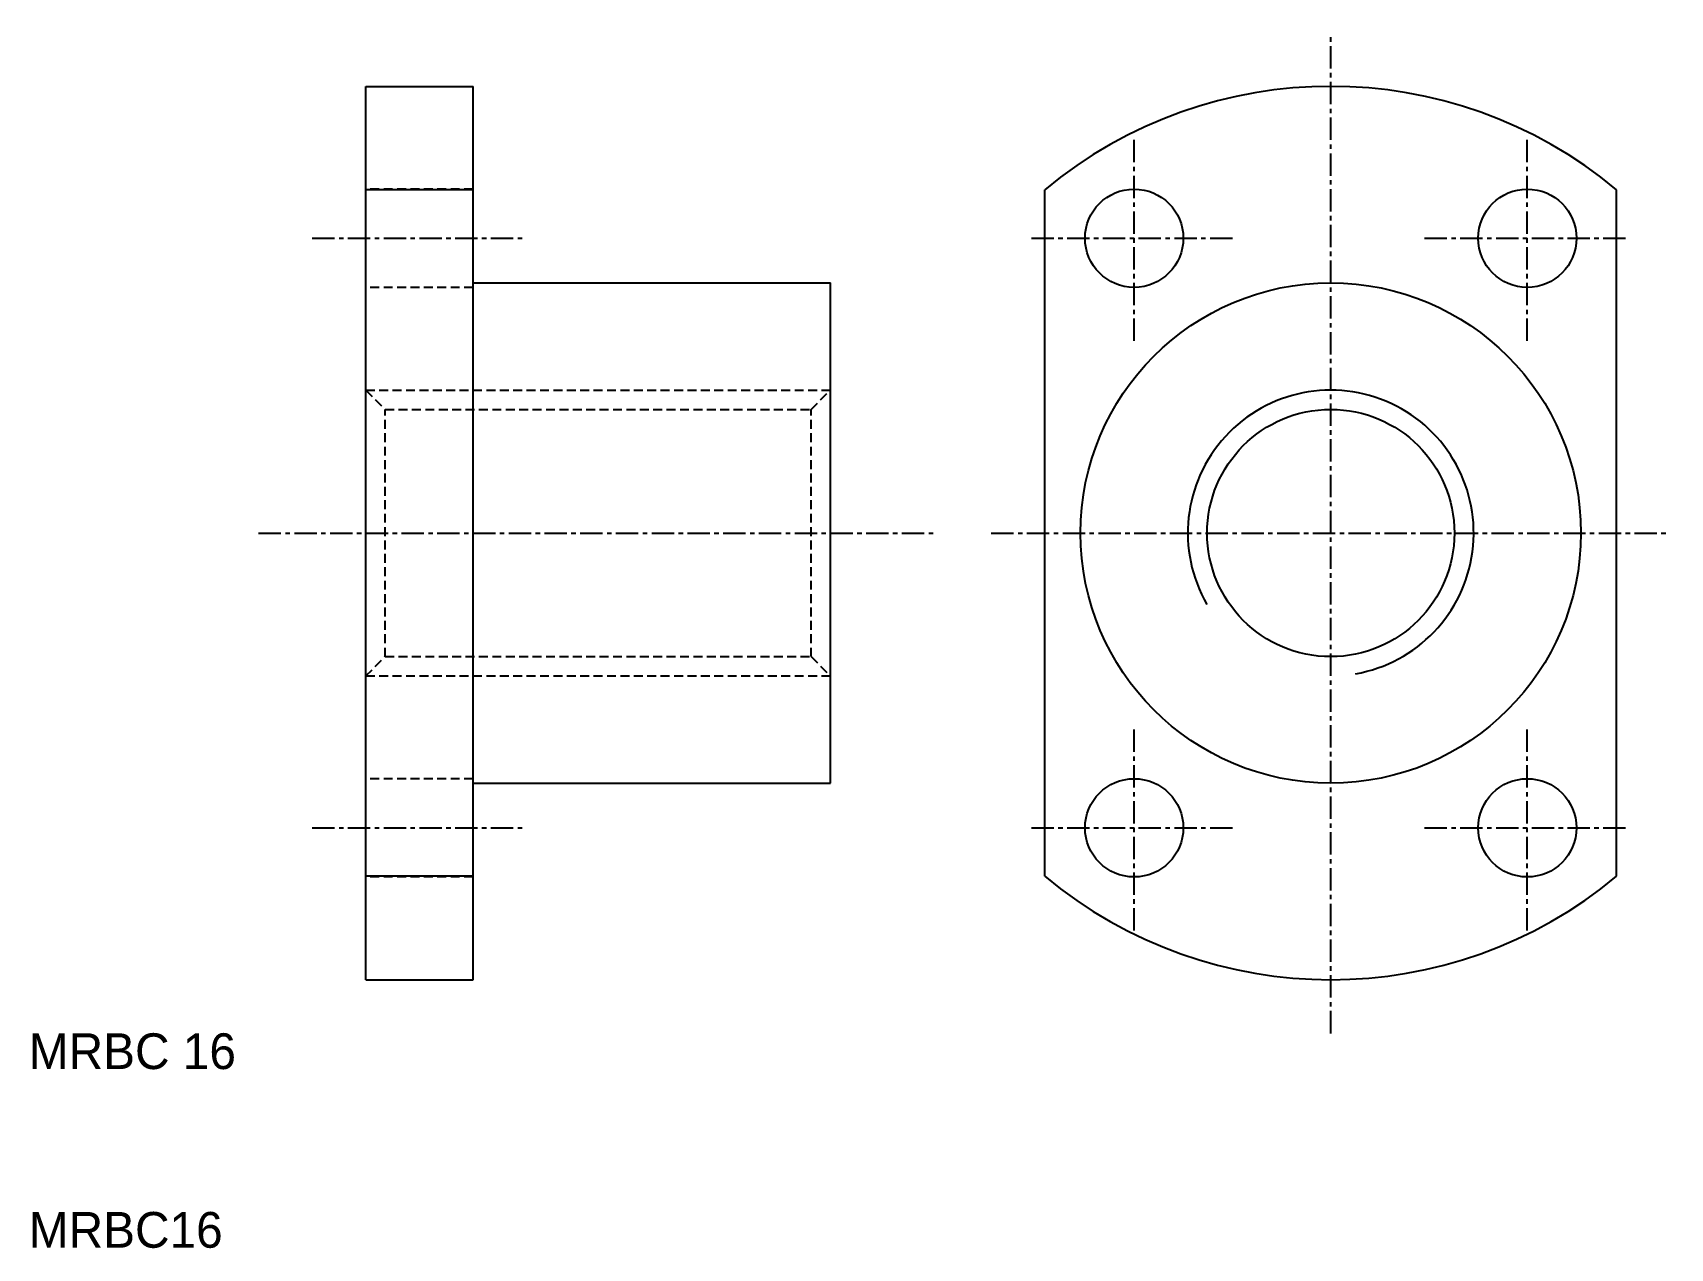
# Model space of a CAD drawing. Extents: x 10.2 to 101.9, y 10 to 78.
import ezdxf

# ---------------------------------------------------------------- set-up
doc = ezdxf.new("R2010")
doc.units = 0
doc.linetypes.add('CENTER', pattern=[2, 1.25, -0.25, 0.25, -0.25])
doc.linetypes.add('DASHED', pattern=[0.75, 0.5, -0.25])
doc.layers.get('0').update_dxf_attribs({"linetype": 'CONTINUOUS'})
doc.layers.add('CENTER', color=1, linetype='CENTER')

msp = doc.modelspace()

# ---------------------------------------------------------------- linework, layer by layer
at = {"color": 7, "linetype": 'CONTINUOUS'}
for p, q in [((28.86, 25), (28.86, 75)), ((28.86, 75), (34.86, 75)), ((34.86, 25), (34.86, 75)), ((34.86, 69.209), (28.86, 69.209)), ((66.86, 30.791), (66.86, 69.209)), ((98.86, 30.791), (98.86, 69.209)), ((34.86, 64), (54.86, 64)), ((54.86, 36), (54.86, 64)), ((34.86, 36), (54.86, 36)), ((34.86, 30.791), (28.86, 30.791)), ((28.86, 25), (34.86, 25))]:
    msp.add_line(p, q, dxfattribs=at)
at = {"color": 3, "linetype": 'DASHED'}
for p, q in [((34.86, 69.25), (28.86, 69.25)), ((34.86, 63.75), (28.86, 63.75)), ((28.86, 58), (54.86, 58)), ((28.86, 58), (29.943, 56.917)), ((53.778, 56.917), (54.86, 58)), ((29.943, 43.082), (29.943, 56.917)), ((29.943, 56.917), (53.778, 56.917)), ((53.778, 43.082), (53.778, 56.917)), ((28.86, 42), (29.943, 43.082)), ((29.943, 43.082), (53.778, 43.082)), ((53.778, 43.082), (54.86, 42)), ((28.86, 42), (54.86, 42)), ((34.86, 36.25), (28.86, 36.25)), ((34.86, 30.75), (28.86, 30.75))]:
    msp.add_line(p, q, dxfattribs=at)
at = {"color": 7, "linetype": 'CONTINUOUS'}
for centre, radius in [((71.86, 66.5), 2.75), ((93.86, 66.5), 2.75), ((82.86, 50), 14), ((82.86, 50), 6.918), ((71.86, 33.5), 2.75), ((93.86, 33.5), 2.75)]:
    msp.add_circle(centre, radius, dxfattribs=at)
for start, end in [(50.20818, 129.79182), (230.20818, 309.79182)]:
    msp.add_arc((82.86, 50), 25, start, end, dxfattribs=at)
at = {"color": 3, "linetype": 'CONTINUOUS'}
msp.add_arc((82.86, 50), 8, 280, 210, dxfattribs=at)
at = {"layer": 'CENTER', "color": 1, "linetype": 'CENTER'}
for p, q in [((82.86, 22), (82.86, 78)), ((71.86, 60.75), (71.86, 72.25)), ((93.86, 60.75), (93.86, 72.25)), ((25.86, 66.5), (37.86, 66.5)), ((66.11, 66.5), (77.61, 66.5)), ((88.11, 66.5), (99.61, 66.5)), ((22.86, 50), (60.86, 50)), ((63.86, 50), (101.86, 50)), ((71.86, 27.75), (71.86, 39.25)), ((93.86, 27.75), (93.86, 39.25)), ((25.86, 33.5), (37.86, 33.5)), ((66.11, 33.5), (77.61, 33.5)), ((88.11, 33.5), (99.61, 33.5))]:
    msp.add_line(p, q, dxfattribs=at)

# ---------------------------------------------------------------- texts
at = {"color": 7, "linetype": 'CONTINUOUS'}
for s, p in [('MRBC 16', (10, 20)), ('MRBC16', (10, 10))]:
    msp.add_text(s, height=2, dxfattribs=at).set_placement(p)

doc.saveas('drawing.dxf')
